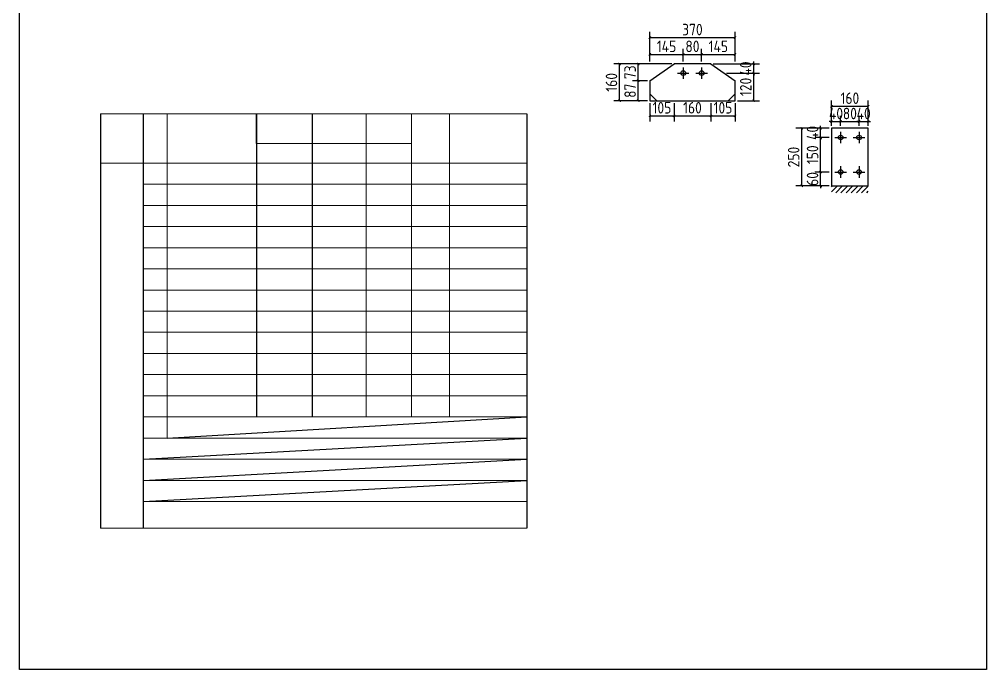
# Model space of a CAD drawing. Extents: x 411778 to 673094, y -11605 to 324395.
# Drawn here: x 440968 to 449368, y 99113 to 104759 of the extents above; entities that cross this region are included whole.
import ezdxf

# ---------------------------------------------------------------- set-up
doc = ezdxf.new("R2010")
doc.units = 0
doc.header["$LTSCALE"] = 1000
doc.header["$MEASUREMENT"] = 0
doc.layers.add('钢架', color=7, linetype='Continuous', lineweight=25)
doc.styles.get("Standard").update_dxf_attribs({"font": 'gbenor.shx', "bigfont": 'gbcbig.shx'})
doc.dimstyles.get("Standard").update_dxf_attribs({"dimscale": 100, "dimtxt": 3.5, "dimasz": 1, "dimexe": 2.5, "dimexo": 3, "dimgap": 1.5, "dimtad": 1, "dimdec": 0, "dimzin": 0, "dimdsep": 46, "dimtxsty": 'Standard', "dimblk": 'ARCHTICK', "dimcen": 0.09, "dimadec": 0, "dimazin": 0, "dimtfac": 1, "dimtdec": 0, "dimtix": 1, "dimtmove": 2, "dimatfit": 3, "dimfxl": 1, "dimtolj": 1, "dimtzin": 0, "dimarcsym": 0})

# ---------------------------------------------------------------- blocks, each defined once
blk = doc.blocks.new('_ArchTick')
at = {"color": 0, "linetype": 'ByBlock', "const_width": 0.4}
blk.add_lwpolyline([(-0.5, -0.5), (0.5, 0.5)], dxfattribs=at)
blk = doc.blocks.new('*D2519')
at = {"color": 3, "lineweight": -2}
for p, q in [((446423.5, 104226.5), (446292.5, 104226.5)), ((446342.5, 104052.5), (446342.5, 104226.5)), ((446423.5, 104052.5), (446292.5, 104052.5))]:
    blk.add_line(p, q, dxfattribs=at)
at = {"layer": 'Defpoints', "color": 0}
for p in [(446342.5, 104226.5), (446443.5, 104226.5), (446443.5, 104052.5)]:
    blk.add_point(p, dxfattribs=at)
at = {"color": 3, "lineweight": -2, "xscale": 20, "yscale": 20, "zscale": 20}
for p, rotation in [((446342.5, 104226.5), 90), ((446342.5, 104052.5), 270)]:
    blk.add_blockref('_ArchTick', p, dxfattribs=dict(at, rotation=rotation))
at = {"color": 0, "insert": (446272.5, 104139.5), "char_height": 100, "attachment_point": 5, "rotation": 90}
blk.add_mtext('\\A1;87', dxfattribs=at)
blk = doc.blocks.new('*D2511')
at = {"color": 3, "lineweight": -2}
for p, q in [((446633.5, 104372.5), (446292.5, 104372.5)), ((446342.5, 104226.5), (446342.5, 104372.5)), ((446423.5, 104226.5), (446292.5, 104226.5))]:
    blk.add_line(p, q, dxfattribs=at)
at = {"layer": 'Defpoints', "color": 0}
for p in [(446342.5, 104372.5), (446653.5, 104372.5), (446443.5, 104226.5)]:
    blk.add_point(p, dxfattribs=at)
at = {"color": 3, "lineweight": -2, "xscale": 20, "yscale": 20, "zscale": 20}
for p, rotation in [((446342.5, 104372.5), 90), ((446342.5, 104226.5), 270)]:
    blk.add_blockref('_ArchTick', p, dxfattribs=dict(at, rotation=rotation))
at = {"color": 0, "insert": (446272.5, 104299.5), "char_height": 100, "attachment_point": 5, "rotation": 90}
blk.add_mtext('\\A1;73', dxfattribs=at)
blk = doc.blocks.new('*D2512')
at = {"color": 3, "lineweight": -2}
for p, q in [((446443.5, 104392.5), (446443.5, 104504.5)), ((446733.5, 104392.5), (446733.5, 104504.5)), ((446443.5, 104454.5), (446733.5, 104454.5))]:
    blk.add_line(p, q, dxfattribs=at)
at = {"layer": 'Defpoints', "color": 0}
for p in [(446733.5, 104454.5), (446443.5, 104372.5), (446733.5, 104372.5)]:
    blk.add_point(p, dxfattribs=at)
at = {"color": 3, "lineweight": -2, "xscale": 20, "yscale": 20, "zscale": 20, "rotation": 180}
blk.add_blockref('_ArchTick', (446443.5, 104454.5), dxfattribs=at)
at = {"color": 3, "lineweight": -2, "xscale": 20, "yscale": 20, "zscale": 20}
blk.add_blockref('_ArchTick', (446733.5, 104454.5), dxfattribs=at)
at = {"color": 0, "insert": (446588.5, 104524.5), "char_height": 100, "attachment_point": 5}
blk.add_mtext('\\A1;145', dxfattribs=at)
blk = doc.blocks.new('*D2513')
at = {"color": 3, "lineweight": -2}
for p, q in [((446733.5, 104392.5), (446733.5, 104504.5)), ((446893.5, 104392.5), (446893.5, 104504.5)), ((446733.5, 104454.5), (446893.5, 104454.5))]:
    blk.add_line(p, q, dxfattribs=at)
at = {"layer": 'Defpoints', "color": 0}
for p in [(446893.5, 104454.5), (446733.5, 104372.5), (446893.5, 104372.5)]:
    blk.add_point(p, dxfattribs=at)
at = {"color": 3, "lineweight": -2, "xscale": 20, "yscale": 20, "zscale": 20, "rotation": 180}
blk.add_blockref('_ArchTick', (446733.5, 104454.5), dxfattribs=at)
at = {"color": 3, "lineweight": -2, "xscale": 20, "yscale": 20, "zscale": 20}
blk.add_blockref('_ArchTick', (446893.5, 104454.5), dxfattribs=at)
at = {"color": 0, "insert": (446813.5, 104524.5), "char_height": 100, "attachment_point": 5}
blk.add_mtext('\\A1;80', dxfattribs=at)
blk = doc.blocks.new('*D2520')
at = {"color": 3, "lineweight": -2}
for p, q in [((446423.5, 104372.5), (446130.5, 104372.5)), ((446180.5, 104052.5), (446180.5, 104372.5)), ((446423.5, 104052.5), (446130.5, 104052.5))]:
    blk.add_line(p, q, dxfattribs=at)
at = {"layer": 'Defpoints', "color": 0}
for p in [(446180.5, 104372.5), (446443.5, 104372.5), (446443.5, 104052.5)]:
    blk.add_point(p, dxfattribs=at)
at = {"color": 3, "lineweight": -2, "xscale": 20, "yscale": 20, "zscale": 20}
for p, rotation in [((446180.5, 104372.5), 90), ((446180.5, 104052.5), 270)]:
    blk.add_blockref('_ArchTick', p, dxfattribs=dict(at, rotation=rotation))
at = {"color": 0, "insert": (446110.5, 104212.5), "char_height": 100, "attachment_point": 5, "rotation": 90}
blk.add_mtext('\\A1;160', dxfattribs=at)
blk = doc.blocks.new('*D2514')
at = {"color": 3, "lineweight": -2}
for p, q in [((446443.5, 104392.5), (446443.5, 104650.5)), ((446443.5, 104600.5), (447183.5, 104600.5)), ((447183.5, 104392.5), (447183.5, 104650.5))]:
    blk.add_line(p, q, dxfattribs=at)
at = {"layer": 'Defpoints', "color": 0}
for p in [(447183.5, 104600.5), (446443.5, 104372.5), (447183.5, 104372.5)]:
    blk.add_point(p, dxfattribs=at)
at = {"color": 3, "lineweight": -2, "xscale": 20, "yscale": 20, "zscale": 20, "rotation": 180}
blk.add_blockref('_ArchTick', (446443.5, 104600.5), dxfattribs=at)
at = {"color": 3, "lineweight": -2, "xscale": 20, "yscale": 20, "zscale": 20}
blk.add_blockref('_ArchTick', (447183.5, 104600.5), dxfattribs=at)
at = {"color": 0, "insert": (446813.5, 104670.5), "char_height": 100, "attachment_point": 5}
blk.add_mtext('\\A1;370', dxfattribs=at)
blk = doc.blocks.new('*D2515')
at = {"color": 3, "lineweight": -2}
for p, q in [((446443.5, 104032.5), (446443.5, 103871.5)), ((446653.5, 104032.5), (446653.5, 103871.5)), ((446443.5, 103921.5), (446653.5, 103921.5))]:
    blk.add_line(p, q, dxfattribs=at)
at = {"layer": 'Defpoints', "color": 0}
for p in [(446443.5, 104052.5), (446653.5, 104052.5), (446653.5, 103921.5)]:
    blk.add_point(p, dxfattribs=at)
at = {"color": 3, "lineweight": -2, "xscale": 20, "yscale": 20, "zscale": 20, "rotation": 180}
blk.add_blockref('_ArchTick', (446443.5, 103921.5), dxfattribs=at)
at = {"color": 3, "lineweight": -2, "xscale": 20, "yscale": 20, "zscale": 20}
blk.add_blockref('_ArchTick', (446653.5, 103921.5), dxfattribs=at)
at = {"color": 0, "insert": (446548.5, 103991.5), "char_height": 100, "attachment_point": 5}
blk.add_mtext('\\A1;105', dxfattribs=at)
blk = doc.blocks.new('*D2516')
at = {"color": 3, "lineweight": -2}
for p, q in [((446653.5, 104032.5), (446653.5, 103871.5)), ((446973.5, 104032.5), (446973.5, 103871.5)), ((446653.5, 103921.5), (446973.5, 103921.5))]:
    blk.add_line(p, q, dxfattribs=at)
at = {"layer": 'Defpoints', "color": 0}
for p in [(446653.5, 104052.5), (446973.5, 104052.5), (446973.5, 103921.5)]:
    blk.add_point(p, dxfattribs=at)
at = {"color": 3, "lineweight": -2, "xscale": 20, "yscale": 20, "zscale": 20, "rotation": 180}
blk.add_blockref('_ArchTick', (446653.5, 103921.5), dxfattribs=at)
at = {"color": 3, "lineweight": -2, "xscale": 20, "yscale": 20, "zscale": 20}
blk.add_blockref('_ArchTick', (446973.5, 103921.5), dxfattribs=at)
at = {"color": 0, "insert": (446813.5, 103991.5), "char_height": 100, "attachment_point": 5}
blk.add_mtext('\\A1;160', dxfattribs=at)
blk = doc.blocks.new('*D2521')
at = {"color": 3, "lineweight": -2}
for p, q in [((446973.5, 104032.5), (446973.5, 103871.5)), ((447183.5, 104032.5), (447183.5, 103871.5)), ((446973.5, 103921.5), (447183.5, 103921.5))]:
    blk.add_line(p, q, dxfattribs=at)
at = {"layer": 'Defpoints', "color": 0}
for p in [(446973.5, 104052.5), (447183.5, 104052.5), (447183.5, 103921.5)]:
    blk.add_point(p, dxfattribs=at)
at = {"color": 3, "lineweight": -2, "xscale": 20, "yscale": 20, "zscale": 20, "rotation": 180}
blk.add_blockref('_ArchTick', (446973.5, 103921.5), dxfattribs=at)
at = {"color": 3, "lineweight": -2, "xscale": 20, "yscale": 20, "zscale": 20}
blk.add_blockref('_ArchTick', (447183.5, 103921.5), dxfattribs=at)
at = {"color": 0, "insert": (447078.5, 103991.5), "char_height": 100, "attachment_point": 5}
blk.add_mtext('\\A1;105', dxfattribs=at)
blk = doc.blocks.new('*D2517')
at = {"color": 3, "lineweight": -2}
for p, q in [((446893.5, 104392.5), (446893.5, 104504.5)), ((447183.5, 104392.5), (447183.5, 104504.5)), ((446893.5, 104454.5), (447183.5, 104454.5))]:
    blk.add_line(p, q, dxfattribs=at)
at = {"layer": 'Defpoints', "color": 0}
for p in [(447183.5, 104454.5), (446893.5, 104372.5), (447183.5, 104372.5)]:
    blk.add_point(p, dxfattribs=at)
at = {"color": 3, "lineweight": -2, "xscale": 20, "yscale": 20, "zscale": 20, "rotation": 180}
blk.add_blockref('_ArchTick', (446893.5, 104454.5), dxfattribs=at)
at = {"color": 3, "lineweight": -2, "xscale": 20, "yscale": 20, "zscale": 20}
blk.add_blockref('_ArchTick', (447183.5, 104454.5), dxfattribs=at)
at = {"color": 0, "insert": (447038.5, 104524.5), "char_height": 100, "attachment_point": 5}
blk.add_mtext('\\A1;145', dxfattribs=at)
blk = doc.blocks.new('*D2518')
at = {"color": 3, "lineweight": -2}
for p, q in [((447108.6, 104292.5), (447396.5, 104292.5)), ((447346.5, 104052.5), (447346.5, 104292.5)), ((447203.5, 104052.5), (447396.5, 104052.5))]:
    blk.add_line(p, q, dxfattribs=at)
at = {"layer": 'Defpoints', "color": 0}
for p in [(447088.6, 104292.5), (447346.5, 104292.5), (447183.5, 104052.5)]:
    blk.add_point(p, dxfattribs=at)
at = {"color": 3, "lineweight": -2, "xscale": 20, "yscale": 20, "zscale": 20}
for p, rotation in [((447346.5, 104292.5), 90), ((447346.5, 104052.5), 270)]:
    blk.add_blockref('_ArchTick', p, dxfattribs=dict(at, rotation=rotation))
at = {"color": 0, "insert": (447276.5, 104172.5), "char_height": 100, "attachment_point": 5, "rotation": 90}
blk.add_mtext('\\A1;120', dxfattribs=at)
blk = doc.blocks.new('*D2522')
at = {"color": 3, "lineweight": -2}
for p, q in [((446993.5, 104372.5), (447396.5, 104372.5)), ((447346.5, 104372.5), (447346.5, 104392.5)), ((447346.5, 104292.5), (447346.5, 104372.5)), ((447108.6, 104292.5), (447396.5, 104292.5)), ((447346.5, 104292.5), (447346.5, 104272.5))]:
    blk.add_line(p, q, dxfattribs=at)
at = {"layer": 'Defpoints', "color": 0}
for p in [(446973.5, 104372.5), (447346.5, 104372.5), (447088.6, 104292.5)]:
    blk.add_point(p, dxfattribs=at)
at = {"color": 3, "lineweight": -2, "xscale": 20, "yscale": 20, "zscale": 20}
for p, rotation in [((447346.5, 104372.5), 270), ((447346.5, 104292.5), 90)]:
    blk.add_blockref('_ArchTick', p, dxfattribs=dict(at, rotation=rotation))
at = {"color": 0, "insert": (447276.5, 104332.5), "char_height": 100, "attachment_point": 5, "rotation": 90}
blk.add_mtext('\\A1;40', dxfattribs=at)
blk = doc.blocks.new('*D2550')
at = {"color": 3, "lineweight": -2}
for p, q in [((448000.5, 103433.5), (447876.5, 103433.5)), ((447926.5, 103433.5), (447926.5, 103453.5)), ((447926.5, 103313.5), (447926.5, 103433.5)), ((448000.5, 103313.5), (447876.5, 103313.5)), ((447926.5, 103313.5), (447926.5, 103293.5))]:
    blk.add_line(p, q, dxfattribs=at)
at = {"layer": 'Defpoints', "color": 0}
for p in [(447926.5, 103433.5), (448020.5, 103433.5), (448020.5, 103313.5)]:
    blk.add_point(p, dxfattribs=at)
at = {"color": 3, "lineweight": -2, "xscale": 20, "yscale": 20, "zscale": 20}
for p, rotation in [((447926.5, 103433.5), 270), ((447926.5, 103313.5), 90)]:
    blk.add_blockref('_ArchTick', p, dxfattribs=dict(at, rotation=rotation))
at = {"color": 0, "insert": (447856.5, 103373.5), "char_height": 100, "attachment_point": 5, "rotation": 90}
blk.add_mtext('\\A1;60', dxfattribs=at)
blk = doc.blocks.new('*D2547')
at = {"color": 3, "lineweight": -2}
for p, q in [((448000.5, 103733.5), (447876.5, 103733.5)), ((447926.5, 103433.5), (447926.5, 103733.5)), ((448000.5, 103433.5), (447876.5, 103433.5))]:
    blk.add_line(p, q, dxfattribs=at)
at = {"layer": 'Defpoints', "color": 0}
for p in [(447926.5, 103733.5), (448020.5, 103733.5), (448020.5, 103433.5)]:
    blk.add_point(p, dxfattribs=at)
at = {"color": 3, "lineweight": -2, "xscale": 20, "yscale": 20, "zscale": 20}
for p, rotation in [((447926.5, 103733.5), 90), ((447926.5, 103433.5), 270)]:
    blk.add_blockref('_ArchTick', p, dxfattribs=dict(at, rotation=rotation))
at = {"color": 0, "insert": (447856.5, 103583.5), "char_height": 100, "attachment_point": 5, "rotation": 90}
blk.add_mtext('\\A1;150', dxfattribs=at)
blk = doc.blocks.new('*D2551')
at = {"color": 3, "lineweight": -2}
for p, q in [((447926.5, 103813.5), (447926.5, 103833.5)), ((448000.5, 103813.5), (447876.5, 103813.5)), ((447926.5, 103733.5), (447926.5, 103813.5)), ((448000.5, 103733.5), (447876.5, 103733.5)), ((447926.5, 103733.5), (447926.5, 103713.5))]:
    blk.add_line(p, q, dxfattribs=at)
at = {"layer": 'Defpoints', "color": 0}
for p in [(447926.5, 103813.5), (448020.5, 103813.5), (448020.5, 103733.5)]:
    blk.add_point(p, dxfattribs=at)
at = {"color": 3, "lineweight": -2, "xscale": 20, "yscale": 20, "zscale": 20}
for p, rotation in [((447926.5, 103813.5), 270), ((447926.5, 103733.5), 90)]:
    blk.add_blockref('_ArchTick', p, dxfattribs=dict(at, rotation=rotation))
at = {"color": 0, "insert": (447856.5, 103773.5), "char_height": 100, "attachment_point": 5, "rotation": 90}
blk.add_mtext('\\A1;40', dxfattribs=at)
blk = doc.blocks.new('*D2548')
at = {"color": 3, "lineweight": -2}
for p, q in [((448020.5, 103833.5), (448020.5, 103921.5)), ((448100.5, 103833.5), (448100.5, 103921.5)), ((448020.5, 103871.5), (448000.5, 103871.5)), ((448020.5, 103871.5), (448100.5, 103871.5)), ((448100.5, 103871.5), (448120.5, 103871.5))]:
    blk.add_line(p, q, dxfattribs=at)
at = {"layer": 'Defpoints', "color": 0}
for p in [(448100.5, 103871.5), (448020.5, 103813.5), (448100.5, 103813.5)]:
    blk.add_point(p, dxfattribs=at)
at = {"color": 3, "lineweight": -2, "xscale": 20, "yscale": 20, "zscale": 20}
blk.add_blockref('_ArchTick', (448020.5, 103871.5), dxfattribs=at)
at = {"color": 3, "lineweight": -2, "xscale": 20, "yscale": 20, "zscale": 20, "rotation": 180}
blk.add_blockref('_ArchTick', (448100.5, 103871.5), dxfattribs=at)
at = {"color": 0, "insert": (448060.5, 103941.5), "char_height": 100, "attachment_point": 5}
blk.add_mtext('\\A1;40', dxfattribs=at)
blk = doc.blocks.new('*D2549')
at = {"color": 3, "lineweight": -2}
for p, q in [((448100.5, 103833.5), (448100.5, 103921.5)), ((448260.5, 103833.5), (448260.5, 103921.5)), ((448100.5, 103871.5), (448260.5, 103871.5))]:
    blk.add_line(p, q, dxfattribs=at)
at = {"layer": 'Defpoints', "color": 0}
for p in [(448260.5, 103871.5), (448100.5, 103813.5), (448260.5, 103813.5)]:
    blk.add_point(p, dxfattribs=at)
at = {"color": 3, "lineweight": -2, "xscale": 20, "yscale": 20, "zscale": 20, "rotation": 180}
blk.add_blockref('_ArchTick', (448100.5, 103871.5), dxfattribs=at)
at = {"color": 3, "lineweight": -2, "xscale": 20, "yscale": 20, "zscale": 20}
blk.add_blockref('_ArchTick', (448260.5, 103871.5), dxfattribs=at)
at = {"color": 0, "insert": (448180.5, 103941.5), "char_height": 100, "attachment_point": 5}
blk.add_mtext('\\A1;80', dxfattribs=at)
blk = doc.blocks.new('*D2552')
at = {"color": 3, "lineweight": -2}
for p, q in [((448260.5, 103833.5), (448260.5, 103921.5)), ((448340.5, 103833.5), (448340.5, 103921.5)), ((448260.5, 103871.5), (448240.5, 103871.5)), ((448260.5, 103871.5), (448340.5, 103871.5)), ((448340.5, 103871.5), (448360.5, 103871.5))]:
    blk.add_line(p, q, dxfattribs=at)
at = {"layer": 'Defpoints', "color": 0}
for p in [(448340.5, 103871.5), (448260.5, 103813.5), (448340.5, 103813.5)]:
    blk.add_point(p, dxfattribs=at)
at = {"color": 3, "lineweight": -2, "xscale": 20, "yscale": 20, "zscale": 20}
blk.add_blockref('_ArchTick', (448260.5, 103871.5), dxfattribs=at)
at = {"color": 3, "lineweight": -2, "xscale": 20, "yscale": 20, "zscale": 20, "rotation": 180}
blk.add_blockref('_ArchTick', (448340.5, 103871.5), dxfattribs=at)
at = {"color": 0, "insert": (448300.5, 103941.5), "char_height": 100, "attachment_point": 5}
blk.add_mtext('\\A1;40', dxfattribs=at)
blk = doc.blocks.new('*D2553')
at = {"color": 3, "lineweight": -2}
for p, q in [((448020.5, 103833.5), (448020.5, 104054.5)), ((448020.5, 104004.5), (448340.5, 104004.5)), ((448340.5, 103833.5), (448340.5, 104054.5))]:
    blk.add_line(p, q, dxfattribs=at)
at = {"layer": 'Defpoints', "color": 0}
for p in [(448340.5, 104004.5), (448020.5, 103813.5), (448340.5, 103813.5)]:
    blk.add_point(p, dxfattribs=at)
at = {"color": 3, "lineweight": -2, "xscale": 20, "yscale": 20, "zscale": 20, "rotation": 180}
blk.add_blockref('_ArchTick', (448020.5, 104004.5), dxfattribs=at)
at = {"color": 3, "lineweight": -2, "xscale": 20, "yscale": 20, "zscale": 20}
blk.add_blockref('_ArchTick', (448340.5, 104004.5), dxfattribs=at)
at = {"color": 0, "insert": (448180.5, 104074.5), "char_height": 100, "attachment_point": 5}
blk.add_mtext('\\A1;160', dxfattribs=at)
blk = doc.blocks.new('*D2554')
at = {"color": 3, "lineweight": -2}
for p, q in [((448000.5, 103813.5), (447712.5, 103813.5)), ((447762.5, 103313.5), (447762.5, 103813.5)), ((448000.5, 103313.5), (447712.5, 103313.5))]:
    blk.add_line(p, q, dxfattribs=at)
at = {"layer": 'Defpoints', "color": 0}
for p in [(447762.5, 103813.5), (448020.5, 103813.5), (448020.5, 103313.5)]:
    blk.add_point(p, dxfattribs=at)
at = {"color": 3, "lineweight": -2, "xscale": 20, "yscale": 20, "zscale": 20}
for p, rotation in [((447762.5, 103813.5), 90), ((447762.5, 103313.5), 270)]:
    blk.add_blockref('_ArchTick', p, dxfattribs=dict(at, rotation=rotation))
at = {"color": 0, "insert": (447692.5, 103563.5), "char_height": 100, "attachment_point": 5, "rotation": 90}
blk.add_mtext('\\A1;250', dxfattribs=at)

msp = doc.modelspace()

# ---------------------------------------------------------------- hatches: boundary and pattern name
h = msp.add_hatch()
h.set_pattern_fill('ANSI31', color=256, scale=20, style=0)
h.set_pattern_definition([(45, (0, -23760), (-22.4506403, 22.4506403), [])])
h.paths.add_polyline_path([(448340.5, 103313.5), (448020.5, 103313.5), (448020.5, 103253.5), (448340.5, 103253.5)])

# ---------------------------------------------------------------- linework, layer by layer
for p, q in [((446443.5, 104226.5), (446653.5, 104372.5)), ((446973.5, 104372.5), (446653.5, 104372.5)), ((446733.5, 104342.5), (446733.5, 104242.5)), ((446893.5, 104342.5), (446893.5, 104242.5)), ((446973.5, 104372.5), (447183.5, 104226.5)), ((446683.5, 104292.5), (446783.5, 104292.5)), ((446843.5, 104292.5), (446943.5, 104292.5)), ((446443.5, 104226.5), (446443.5, 104052.5)), ((447183.5, 104052.5), (447183.5, 104226.5)), ((446443.5, 104112.5), (446503.5, 104052.5)), ((447123.5, 104052.5), (447183.5, 104112.5)), ((446443.5, 104052.5), (447183.5, 104052.5)), ((443028.9, 103682.5), (443028.9, 103938)), ((443028.9, 103938), (443028.9, 101307.4)), ((443512, 103938), (443512, 101307.4)), ((445374.7, 103938), (445374.7, 100340.8)), ((448020.5, 103813.5), (448020.5, 103313.5)), ((448340.5, 103813.5), (448020.5, 103813.5)), ((448100.5, 103783.5), (448100.5, 103683.5)), ((448260.5, 103783.5), (448260.5, 103683.5)), ((448340.5, 103313.5), (448340.5, 103813.5)), ((448050.5, 103733.5), (448150.5, 103733.5)), ((448210.5, 103733.5), (448310.5, 103733.5)), ((448050.5, 103433.5), (448150.5, 103433.5)), ((448100.5, 103483.5), (448100.5, 103383.5)), ((448210.5, 103433.5), (448310.5, 103433.5)), ((448260.5, 103483.5), (448260.5, 103383.5)), ((448020.5, 103313.5), (448340.5, 103313.5)), ((442253.2, 101123.8), (445374.7, 101307.4)), ((442045.2, 100940.2), (445374.7, 101123.8)), ((442045.2, 100756.6), (445374.7, 100940.2)), ((442045.2, 100573), (445374.7, 100756.6))]:
    msp.add_line(p, q)
at = {"color": 1}
for p, q in [((441672.5, 103938), (441672.5, 100340.8)), ((442045.2, 100340.8), (442045.2, 103938))]:
    msp.add_line(p, q, dxfattribs=at)
msp.add_lwpolyline([(440968.5, 110993), (449368.5, 110993), (449368.5, 99113), (440968.5, 99113)], close=True)
for centre in [(446733.5, 104292.5), (446893.5, 104292.5), (448100.5, 103733.5), (448260.5, 103733.5), (448100.5, 103433.5), (448260.5, 103433.5)]:
    msp.add_circle(centre, 20)
at = {"layer": '钢架', "lineweight": 13}
for p, q in [((441672.5, 103938), (445374.7, 103938)), ((442253.2, 103938), (442253.2, 101123.8)), ((443979.2, 103938), (443979.2, 102041.9)), ((444375.2, 103938), (444375.2, 101307.4)), ((444705.3, 103938), (444705.3, 101307.4)), ((443028.9, 103682.5), (444375.2, 103682.5)), ((441672.5, 103510.8), (445374.7, 103510.8)), ((442045.2, 103327.2), (445374.7, 103327.2)), ((442045.2, 103143.6), (445374.7, 103143.6)), ((442045.2, 102960), (445374.7, 102960)), ((442045.2, 102960), (445374.7, 102960)), ((442045.2, 102776.4), (445374.7, 102776.4)), ((442045.2, 102592.7), (445374.7, 102592.7)), ((442045.2, 102409.1), (445374.7, 102409.1)), ((442045.2, 102225.5), (445374.7, 102225.5)), ((442045.2, 102041.9), (445374.7, 102041.9)), ((443979.2, 102041.9), (443979.2, 101307.4)), ((442045.2, 101858.3), (445374.7, 101858.3)), ((442045.2, 101674.7), (445374.7, 101674.7)), ((442045.2, 101674.7), (445374.7, 101674.7)), ((442045.2, 101674.7), (445374.7, 101674.7)), ((442045.2, 101674.7), (445374.7, 101674.7)), ((442045.2, 101491), (445374.7, 101491)), ((442045.2, 101491), (445374.7, 101491)), ((442045.2, 101307.4), (445374.7, 101307.4)), ((442045.2, 101307.4), (445374.7, 101307.4)), ((442045.2, 101307.4), (445374.7, 101307.4)), ((442045.2, 101123.8), (445374.7, 101123.8)), ((442045.2, 101123.8), (445374.7, 101123.8)), ((442045.2, 100940.2), (445374.7, 100940.2)), ((442045.2, 100940.2), (445374.7, 100940.2)), ((442045.2, 100940.2), (445374.7, 100940.2)), ((442045.2, 100940.2), (445374.7, 100940.2)), ((442045.2, 100756.6), (445374.7, 100756.6)), ((442045.2, 100756.6), (445374.7, 100756.6)), ((442045.2, 100756.6), (445374.7, 100756.6)), ((442045.2, 100756.6), (445374.7, 100756.6)), ((442045.2, 100573), (445374.7, 100573)), ((442045.2, 100573), (445374.7, 100573)), ((442045.2, 100573), (445374.7, 100573)), ((442045.2, 100573), (445374.7, 100573)), ((441672.5, 100340.8), (445374.7, 100340.8))]:
    msp.add_line(p, q, dxfattribs=at)

# ---------------------------------------------------------------- dimensions: what is measured, and where the dimension line sits
for p1, p2, distance, picture, middle in [((446443.5, 104372.5), (447183.5, 104372.5), 228, '*D2514', (446813.5, 104670.5)), ((446443.5, 104052.5), (446443.5, 104372.5), 263, '*D2520', (446110.5, 104212.5)), ((448020.5, 103813.5), (448340.5, 103813.5), 191, '*D2553', (448180.5, 104074.5)), ((448020.5, 103313.5), (448020.5, 103813.5), 258, '*D2554', (447692.5, 103563.5))]:
    dim = msp.add_aligned_dim(p1=p1, p2=p2, distance=distance, dimstyle='Standard', override={"dimtxt": 1, "dimasz": 0.2, "dimexe": 0.5, "dimexo": 0.2, "dimgap": 0.2, "dimlfac": 0.5, "dimclrd": 3, "dimclre": 3})
    dim.commit()
    dim.dimension.update_dxf_attribs({"geometry": picture, "text_midpoint": middle})
for base, p1, p2, picture, middle in [((446733.5, 104454.5), (446443.5, 104372.5), (446733.5, 104372.5), '*D2512', (446588.5, 104524.5)), ((446893.5, 104454.5), (446733.5, 104372.5), (446893.5, 104372.5), '*D2513', (446813.5, 104524.5)), ((447183.5, 104454.5), (446893.5, 104372.5), (447183.5, 104372.5), '*D2517', (447038.5, 104524.5)), ((446653.5, 103921.5), (446443.5, 104052.5), (446653.5, 104052.5), '*D2515', (446548.5, 103991.5)), ((446973.5, 103921.5), (446653.5, 104052.5), (446973.5, 104052.5), '*D2516', (446813.5, 103991.5)), ((447183.5, 103921.5), (446973.5, 104052.5), (447183.5, 104052.5), '*D2521', (447078.5, 103991.5)), ((448100.5, 103871.5), (448020.5, 103813.5), (448100.5, 103813.5), '*D2548', (448060.5, 103941.5)), ((448260.5, 103871.5), (448100.5, 103813.5), (448260.5, 103813.5), '*D2549', (448180.5, 103941.5)), ((448340.5, 103871.5), (448260.5, 103813.5), (448340.5, 103813.5), '*D2552', (448300.5, 103941.5))]:
    dim = msp.add_linear_dim(base=base, p1=p1, p2=p2, dimstyle='Standard', override={"dimtxt": 1, "dimasz": 0.2, "dimexe": 0.5, "dimexo": 0.2, "dimgap": 0.2, "dimlfac": 0.5, "dimclrd": 3, "dimclre": 3})
    dim.commit()
    dim.dimension.update_dxf_attribs({"geometry": picture, "text_midpoint": middle})
for base, p1, p2, picture, middle in [((446342.5, 104372.5), (446443.5, 104226.5), (446653.5, 104372.5), '*D2511', (446272.5, 104299.5)), ((447346.5, 104372.5), (447088.6, 104292.5), (446973.5, 104372.5), '*D2522', (447276.5, 104332.5)), ((447346.5, 104292.5), (447183.5, 104052.5), (447088.6, 104292.5), '*D2518', (447276.5, 104172.5)), ((446342.5, 104226.5), (446443.5, 104052.5), (446443.5, 104226.5), '*D2519', (446272.5, 104139.5)), ((447926.5, 103813.5), (448020.5, 103733.5), (448020.5, 103813.5), '*D2551', (447856.5, 103773.5)), ((447926.5, 103733.5), (448020.5, 103433.5), (448020.5, 103733.5), '*D2547', (447856.5, 103583.5)), ((447926.5, 103433.5), (448020.5, 103313.5), (448020.5, 103433.5), '*D2550', (447856.5, 103373.5))]:
    dim = msp.add_linear_dim(base=base, p1=p1, p2=p2, angle=90, dimstyle='Standard', override={"dimtxt": 1, "dimasz": 0.2, "dimexe": 0.5, "dimexo": 0.2, "dimgap": 0.2, "dimlfac": 0.5, "dimclrd": 3, "dimclre": 3})
    dim.commit()
    dim.dimension.update_dxf_attribs({"geometry": picture, "text_midpoint": middle})

doc.saveas('drawing.dxf')
